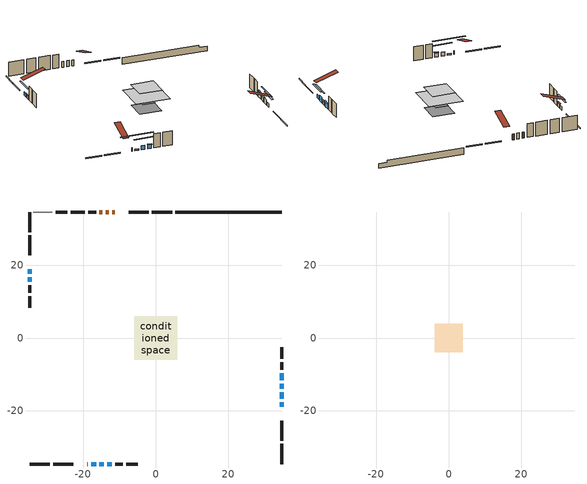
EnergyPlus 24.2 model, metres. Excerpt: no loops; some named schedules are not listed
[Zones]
conditioned space
 floor othersidecoefficients (Floor1 construction): -2.13,-2.13 -2.13,2.13 2.13,2.13 2.13,-2.13 z0.31
 floor adiabatic (AdiabaticFloorConstruction): -5.92,-5.92 -5.92,5.92 5.92,5.92 5.92,-5.92 z2.75
 floor foundation (Slab1 construction): -3.75,-3.75 -3.75,3.75 3.75,3.75 3.75,-3.75 z-2.01
 wall outside (RimJoist1 construction): 4.47,34.66 -1.04,34.66 / -34.66,-34.66 -29.15,-34.66 / -34.66,34.66 -34.66,29.15 / 34.66,-34.66 34.66,-29.15 z0.31:0.61
 wall outside (RimJoist2 construction): -1.97,34.66 -7.45,34.66 / -28.22,-34.66 -22.74,-34.66 / -34.66,28.22 -34.66,22.74 / 34.66,-28.22 34.66,-22.74 z0.31:0.61
 wall outside (AdiabaticWallConstruction 1): -11.31,34.66 -12.01,34.66 / -14.69,34.66 -15.5,34.66 z0.31:2.34
 wall outside (AdiabaticWallConstruction): -18.88,-34.66 -18.67,-34.66 / 34.66,-18.87 34.66,-17.65 / -34.66,18.87 -34.66,17.65 / -34.66,16.73 -34.66,15.51 z0.31:1.53; -17.74,-34.66 -16.42,-34.66 z0.31:0.77; 34.66,-16.73 34.66,-14.9 / 34.66,-11.67 34.66,-9.69 z0.31:2.14; -15.49,-34.66 -14.27,-34.66 / 34.66,-13.97 34.66,-12.59 / -13.34,-34.66 -12.12,-34.66 z0.31:1.68
 wall outside (Wall1 construction): -16.43,34.66 -18.54,34.66 / -11.19,-34.66 -9.08,-34.66 / -34.66,14.58 -34.66,12.46 / 34.66,-8.76 34.66,-6.64 z0.31:5.19
 wall outside (Wall3 construction): -24.33,34.66 -27.56,34.66 / -8.15,-34.66 -4.92,-34.66 / -34.66,11.53 -34.66,8.3 / 34.66,-5.71 34.66,-2.48 z0.31:5.19
 wall foundation (FoundationWall1 construction): 5.4,34.66,-2.01 5.4,34.66,0.31 31.73,34.66,0.31 31.73,34.66,-0.46 34.66,34.66,-0.46 34.66,34.66,-2.01
 wall othersidecoefficients (AdiabaticWallConstruction 1): -12.94,34.66 -13.76,34.66 z0.31:2.34
 wall othersidecoefficients (Wall2 construction): -19.47,34.66 -23.4,34.66 z0.31:5.19
 wall adiabatic (Wall4 construction): -28.49,34.66 -33.73,34.66 z0.31:5.19
 window (WindowConstruction 8): -18.87,-34.66 -18.67,-34.66 z0.31:1.53
 window (WindowConstruction 9): -17.74,-34.66 -16.42,-34.66 z0.31:0.77
 window (WindowConstruction): 34.66,-18.87 34.66,-17.65 z0.31:1.53
 window (WindowConstruction 1): 34.66,-16.73 34.66,-14.9 z0.31:2.14
 window (WindowConstruction 2): -15.49,-34.66 -14.27,-34.66 z0.31:1.68
 window (WindowConstruction 3): -34.66,18.87 -34.66,17.65 z0.31:1.53
 window (WindowConstruction 4): 34.66,-13.97 34.66,-12.6 z0.31:1.68
 window (WindowConstruction 5): 34.66,-11.67 34.66,-9.69 z0.31:2.14
 window (WindowConstruction 6): -13.34,-34.66 -12.12,-34.66 z0.31:1.68
 window (WindowConstruction 7): -34.66,16.73 -34.66,15.51 z0.31:1.53
 door (Door): -11.31,34.66 -12.01,34.66 z0.31:2.34
 door inside (Door 1): -12.94,34.66 -13.76,34.66 z0.31:2.34
 door (Door 2): -14.69,34.66 -15.5,34.66 z0.31:2.34
 ceiling adiabatic (AdiabaticFloorConstruction): 5.92,-5.92 5.92,5.92 -5.92,5.92 -5.92,-5.92 z2.75
attic - vented
 floor to conditioned space (Floor2 construction Reversed): -3.9,-3.9 -3.9,3.9 3.9,3.9 3.9,-3.9 z5.19
 roof outside (Roof1 construction): -10.38,34.66,5.19 -10.38,27.06,7.72 -8.38,27.06,7.72 -8.38,34.66,5.19; -19.8,-34.66,5.19 -19.8,-27.06,7.72 -21.81,-27.06,7.72 -21.81,-34.66,5.19; -34.66,19.8,5.19 -27.06,19.8,7.72 -27.06,21.81,7.72 -34.66,21.81,5.19; 34.66,-19.8,5.19 27.06,-19.8,7.72 27.06,-21.81,7.72 34.66,-21.81,5.19
shading: -11.34,-34.66 -22.82,-34.66 -22.82,-35.07 -11.34,-35.07 z5.85; 34.66,-15.01 34.66,-21.51 35.07,-21.51 35.07,-15.01 z4.17; 34.66,-12.26 34.66,-19.36 35.07,-19.36 35.07,-12.26 z4.78; -11.63,-34.66 -18.13,-34.66 -18.13,-35.07 -11.63,-35.07 z4.32; -34.66,15.01 -34.66,21.51 -35.07,21.51 -35.07,15.01 z4.17; 34.66,-12.39 34.66,-14.17 35.07,-14.17 35.07,-12.39 z1.88; 34.66,-9.48 34.66,-11.87 35.07,-11.87 35.07,-9.48 z2.34; -11.92,-34.66 -13.54,-34.66 -13.54,-35.07 -11.92,-35.07 z1.88; -34.66,15.3 -34.66,16.93 -35.07,16.93 -35.07,15.3 z1.73
[Building]
Building 1: Terrain=Suburbs
[Site:Location]
London AP_ON: Latitude {deg}=43.03; Longitude {deg}=-81.15; Time Zone {hr}=-5; Elevation {m}=278; Keep Site Location Information=Yes
[Site:GroundTemperature:Shallow]
3.98693, 1.93205, 1.76749, 2.74264, 6.6573, 10.5537, 13.9317, 16.0716, 16.2534, 14.513, 11.2211, 7.44421
[Site:WaterMainsTemperature]
Calculation Method=Schedule; Temperature Schedule=mains temperature schedule
[Material] Roughness=Rough; Thermal Absorptance=0.9
Name | Thickness {m} | Conductivity {W/m-K} | Density {kg/m3} | Specific Heat {J/kg-K} | Solar Absorptance | Visible Absorptance
asphalt or fiberglass shingles | 0.00635 | 0.162714 | 1121.4 | 1465.45 | 0.84 | 0.84
ceiling loosefill ins | 0.169333 | 0.0480833 | 16.02 | 1046.75 | 0.7 | 0.7
ceiling stud and cavity | 0.1397 | 0.104391 | 65.682 | 1177.47 | 0.7 | 0.7
concrete 4.0 in. | 0.1016 | 1.803125 | 2242.8 | 837.4 | 0.7 | 0.7
concrete 8.0 in. | 0.2032 | 1.803125 | 2242.8 | 837.4 | 0.7 | 0.7
door material | 0.04445 | 0.053851 | 512.64 | 1214.23 | 0.7 | 0.7
door material 1 | 0.04445 | 0.060037 | 512.64 | 1214.23 | 0.7 | 0.7
exterior vertical ins | 0.0436689 | 0.029427 | 32.04 | 1214.23 | 0.7 | 0.7
floor covering | 0.0127 | 0.0433444 | 54.468 | 1339.84 | 0.6 | 0.6
floor rigid ins; rim joist rigid ins | 0.051816 | 0.029427 | 32.04 | 1214.23 | 0.7 | 0.7
floor rigid ins 1; wall rigid ins | 0.512978 | 0.029427 | 32.04 | 1214.23 | 0.7 | 0.7
floor stud and cavity | 0.1397 | 0.113844 | 92.3553 | 1139.71 | 0.7 | 0.7
floor stud and cavity 1 | 0.1397 | 1.75129 | 37.0049 | 1207.88 | 0.7 | 0.7
furniture material conditioned space 1 | 0.1524 | 0.115458 | 640.8 | 1214.23 | 0.6 | 0.6
gypsum board | 0.0127 | 0.160291 | 801 | 837.4 | 0.6 | 0.6
gypsum board 1 | 0.0127 | 0.160291 | 801 | 837.4 | 0.7 | 0.7
osb sheathing 0.5 in. | 0.0127 | 0.115458 | 512.64 | 1214.23 | 0.7 | 0.7
osb sheathing 0.5 in. 1 | 0.0127 | 0.115458 | 512.64 | 1214.23 | 0.84 | 0.84
osb sheathing 0.75 in. | 0.01905 | 0.115458 | 512.64 | 1214.23 | 0.7 | 0.7
osb sheathing 2.0 in. | 0.0508 | 0.115458 | 512.64 | 1214.23 | 0.7 | 0.7
rim joist stud and cavity | 0.0508 | 0.0406006 | 125.044 | 1163.47 | 0.6 | 0.6
rim joist stud and cavity 1 | 0.0508 | 0.0337198 | 125.044 | 1163.47 | 0.6 | 0.6
slab rigid ins | 0.00217731 | 0.029427 | 32.04 | 1214.23 | 0.7 | 0.7
wall stud and cavity | 0.1397 | 0.0831639 | 139.0536 | 1170.24 | 0.7 | 0.7
wall stud and cavity 1 | 0.1397 | 0.0964549 | 139.0536 | 1170.24 | 0.7 | 0.7
wall stud and cavity 2 | 0.1397 | 0.0943382 | 139.0536 | 1170.24 | 0.7 | 0.7
wall stud and cavity 3 | 0.1397 | 0.0849861 | 139.0536 | 1170.24 | 0.7 | 0.7
wall stud and cavity 4 | 0.0889 | 0.380278 | 52.3479 | 1209.89 | 0.7 | 0.7
wall stud and cavity 5 | 0.0889 | 0.391764 | 83.0341 | 1211.67 | 0.7 | 0.7
wood siding | 0.0254 | 0.102417 | 544.68 | 1172.36 | 0.84 | 0.84
wood siding 1; wood siding 2; wood siding 3 | 0.0254 | 0.102417 | 544.68 | 1172.36 | 0.7 | 0.7
[WindowMaterial:SimpleGlazingSystem]
Name | U-Factor {W/m2-K} | Solar Heat Gain Coefficient
WindowMaterial | 2.92076 | 0.67
WindowMaterial 1 | 2.8867 | 0.7
WindowMaterial 2 | 2.915653 | 0.67
WindowMaterial 3 | 2.90941 | 0.68
WindowMaterial 4 | 2.97868 | 0.59
WindowMaterial 5 | 3.026374 | 0.54
WindowMaterial 6 | 3.01842 | 0.56
[Construction]
AdiabaticFloorConstruction: floor stud and cavity 1, floor rigid ins 1, osb sheathing 0.75 in., floor covering
AdiabaticWallConstruction: wood siding 2, wall rigid ins, wall stud and cavity 4, gypsum board
AdiabaticWallConstruction 1: wood siding 3, wall rigid ins, wall stud and cavity 4, gypsum board
Door; Door 2: door material
Door 1: door material 1
Floor1 construction: floor stud and cavity, floor rigid ins, osb sheathing 0.75 in., floor covering
Floor2 construction Reversed: gypsum board, ceiling stud and cavity, ceiling loosefill ins
FoundationWall1 construction: concrete 8.0 in., gypsum board 1
furniture construction conditioned space 1: furniture material conditioned space 1
PartitionWallConstruction: gypsum board, wall stud and cavity 5, gypsum board
RimJoist1 construction: wood siding 1, rim joist rigid ins, osb sheathing 2.0 in., rim joist stud and cavity
RimJoist2 construction: wood siding 1, rim joist rigid ins, osb sheathing 2.0 in., rim joist stud and cavity 1
Roof1 construction: asphalt or fiberglass shingles
Slab1 construction: slab rigid ins, concrete 4.0 in.
Wall1 construction: wood siding, osb sheathing 0.5 in., wall stud and cavity, gypsum board
Wall2 construction: osb sheathing 0.5 in. 1, wall stud and cavity 1, gypsum board
Wall3 construction: wood siding, osb sheathing 0.5 in., wall stud and cavity 2, gypsum board
Wall4 construction: osb sheathing 0.5 in. 1, wall stud and cavity 3, gypsum board
WindowConstruction; WindowConstruction 3; WindowConstruction 7: WindowMaterial
WindowConstruction 1: WindowMaterial 1
WindowConstruction 2; WindowConstruction 6: WindowMaterial 2
WindowConstruction 4: WindowMaterial 3
WindowConstruction 5: WindowMaterial 4
WindowConstruction 8: WindowMaterial 5
WindowConstruction 9: WindowMaterial 6
[Zone] Multiplier=1; Part of Total Floor Area=Yes
Name | Volume {m3}
attic - vented | 25.0728
conditioned space | 499.1
[Space]
Name | Zone | Volume {m3}
attic - vented 1 | attic - vented | 25.0728
conditioned space 1 | conditioned space | 499.1
[ZoneInfiltration:EffectiveLeakageArea]
infil attic - vented 1: Zone or Space=attic - vented 1; Schedule=Always On Discrete; Effective Air Leakage Area {cm2}=2659.2; Stack Coefficient=0.000176244; Wind Coefficient=8.96969e-06
[ZoneMixing]
whole house fan mix: Zone or Space=attic - vented; Schedule=Always On Continuous; Design Flow Rate Calculation Method=Flow/Zone; Design Flow Rate {m3/s}=0; Source Zone or Space=conditioned space
[SurfaceProperty:OtherSideCoefficients]
other non-freezing space: Combined Convective/Radiative Film Coefficient {W/m2-K}=8.35; Constant Temperature Coefficient=1; External Dry-Bulb Temperature Coefficient=0; Ground Temperature Coefficient=0; Wind Speed Coefficient=0; Zone Air Temperature Coefficient=0; Constant Temperature Schedule=other non-freezing space; Previous Other Side Temperature Coefficient=0
[SurfaceProperty:ExposedFoundationPerimeter]
Slab1: Exposed Perimeter Calculation Method=TotalExposedPerimeter; Total Exposed Perimeter {m}=29.258
[InternalMass] Zone or ZoneList=conditioned space; Space or SpaceList=conditioned space 1
Name | Construction | Surface Area {m2}
furniture mass conditioned space 1 | furniture construction conditioned space 1 | 85.8758
partition wall mass | PartitionWallConstruction | 214.69
[Lights]
interior lighting: Zone or ZoneList or Space or SpaceList=conditioned space 1; Schedule=interior lighting schedule; Design Level Calculation Method=LightingLevel; Lighting Level {W}=343.2; Return Air Fraction=0; Fraction Radiant=0.6; Fraction Visible=0.2; Fraction Replaceable=1
[People]
occupants: Zone or ZoneList or Space or SpaceList=conditioned space 1; Number of People Schedule=occupants schedule; Number of People Calculation Method=People; Number of People=3; Fraction Radiant=0.314171; Sensible Heat Fraction=0.56303; Activity Level Schedule=occupants activity schedule; Carbon Dioxide Generation Rate {m3/s-W}=0; Enable ASHRAE 55 Comfort Warnings=No; Mean Radiant Temperature Calculation Type=EnclosureAveraged
[ElectricEquipment] Zone or ZoneList or Space or SpaceList=conditioned space 1; Design Level Calculation Method=EquipmentLevel
Name | Schedule | Design Level {W} | Fraction Latent | Fraction Radiant | Fraction Lost
clothes dryer | clothes dryer schedule | 140.772 | 0.015 | 0.081 | 0.85
clothes washer | clothes washer schedule | 32.1985 | 0.03 | 0.162 | 0.7
cooking range | cooking range schedule | 208.969 | 0.08 | 0.432 | 0.2
dishwasher | dishwasher schedule | 66.8632 | 0.3 | 0.18 | 0.4
fridge | fridge schedule | 72.9452 | 0 | 0.6 | 0
mech vent bath fan 0 | mech vent bath fan 0 schedule | 86 | 0 | 0 | 1
mech vent house fan | mech vent house fan schedule | 0 | 0 | 0 | 1
mech vent house fan cfis | mech vent house fan cfis schedule | 0 | 0 | 0 | 0
mech vent range fan 0 | mech vent range fan 0 schedule | 43 | 0 | 0 | 1
misc plug loads | misc plug loads schedule | 494.7 | 0.045 | 0.513 | 0.1
whole house fan | Always On Discrete | 0 | 0 | 0 | 1
[OtherEquipment] Zone or ZoneList or Space or SpaceList=conditioned space 1; Design Level Calculation Method=EquipmentLevel
Name | Fuel Type | Schedule | Design Level {W} | Fraction Latent | Fraction Radiant | Fraction Lost
clothes dryer 1 | Electricity | clothes dryer schedule | 0 | 0.015 | 0.081 | 0.85
cooking range 1 | Electricity | cooking range schedule | 0 | 0.08 | 0.432 | 0.2
general water use latent | None | general water use schedule | 59.3978 | 1 | 0 | 0
general water use sensible | None | general water use schedule | -58.539 | 0 | 0.6 | 0
mech vent house fan latent load | None | Always On Discrete | 0 | 1 | 0 | 0
mech vent house fan sensible load | None | Always On Discrete | 0 | 0 | 0 | 0
water heater energy adjustment1 | NaturalGas | Always On Discrete | 0.01 | 0 | 0 | 1
[ZoneInfiltration:DesignFlowRate] Zone or ZoneList or Space or SpaceList=conditioned space 1; Schedule=Always On Discrete; Design Flow Rate Calculation Method=Flow/Zone; Design Flow Rate {m3/s}=0
infil flow; natural vent flow; whole house fan flow
[AvailabilityManager:Scheduled]
furnace airloop Availability Manager: Schedule=Always On Discrete
[Foundation:Kiva]
Foundation Kiva 1: Initial Indoor Air Temperature {C}=18; Wall Height Above Grade {m}=0.309982; Wall Depth Below Slab {m}=0.2032; Custom Block Material Name 1=exterior vertical ins; Custom Block Depth 1 {m}=2.31999; Custom Block X Position 1 {m}=0.2159; Custom Block Z Position 1 {m}=0
[Foundation:Kiva:Settings]
Soil Conductivity {W/m-K}=0.849921; Soil Density {kg/m3}=1842.3; Soil Specific Heat {J/kg-K}=418.7; Ground Solar Absorptivity=0.9; Ground Thermal Absorptivity=0.9; Ground Surface Roughness {m}=0.03; Far-Field Width {m}=40; Deep-Ground Boundary Condition=ZeroFlux; Deep-Ground Depth {m}=40; Minimum Cell Dimension {m}=0.2; Maximum Cell Growth Coefficient=3; Simulation Timestep=Timestep
[Exterior:Lights]
exterior lighting: Schedule=exterior lighting schedule; Design Level {W}=75.6
[EnergyManagementSystem:GlobalVariable]
furnace_airloop_Fan_RTF
infil_program_Qfan
infil_program_Qinf
natural_vent_program_Qnv
natural_vent_program_Qwhf
[EnergyManagementSystem:Sensor]
Name | Output:Variable or Output:Meter Index Key | Output:Variable or Output:Meter
airflow_gain | infil flow | Infiltration Sensible Heat Gain Energy
airflow_gain_1 | natural vent flow | Infiltration Sensible Heat Gain Energy
airflow_gain_2 | whole house fan flow | Infiltration Sensible Heat Gain Energy
airflow_loss | infil flow | Infiltration Sensible Heat Loss Energy
airflow_loss_1 | natural vent flow | Infiltration Sensible Heat Loss Energy
airflow_loss_2 | whole house fan flow | Infiltration Sensible Heat Loss Energy
clg_load_cond |  | Cooling:EnergyTransfer:Zone:CONDITIONED SPACE
clg_sp_s; clg_sp_s_1 | cooling setpoint | Schedule Value
clothes_dryer_exhaust_0_sch_s | clothes dryer exhaust 0 schedule | Schedule Value
cool_season | cooling season schedule | Schedule Value
htg_load_cond |  | Heating:EnergyTransfer:Zone:CONDITIONED SPACE
htg_sp_s; htg_sp_s_1 | heating setpoint | Schedule Value
ig_ee_conv | clothes dryer | Electric Equipment Convective Heating Energy
ig_ee_conv_2 | cooking range | Electric Equipment Convective Heating Energy
ig_ee_conv_4 | fridge | Electric Equipment Convective Heating Energy
ig_ee_conv_5 | misc plug loads | Electric Equipment Convective Heating Energy
ig_ee_conv_6 | whole house fan | Electric Equipment Convective Heating Energy
ig_ee_rad | clothes dryer | Electric Equipment Radiant Heating Energy
ig_ee_rad_2 | cooking range | Electric Equipment Radiant Heating Energy
ig_ee_rad_4 | fridge | Electric Equipment Radiant Heating Energy
ig_ee_rad_5 | misc plug loads | Electric Equipment Radiant Heating Energy
ig_ee_rad_6 | whole house fan | Electric Equipment Radiant Heating Energy
ig_lgt_conv | interior lighting | Lights Convective Heating Energy
ig_lgt_rad | interior lighting | Lights Radiant Heating Energy
ig_lgt_vis | interior lighting | Lights Visible Radiation Heating Energy
ig_oe_conv | clothes dryer 1 | Other Equipment Convective Heating Energy
ig_oe_conv_1 | cooking range 1 | Other Equipment Convective Heating Energy
ig_oe_conv_2 | general water use latent | Other Equipment Convective Heating Energy
ig_oe_conv_3 | general water use sensible | Other Equipment Convective Heating Energy
ig_oe_conv_4 | water heater energy adjustment1 | Other Equipment Convective Heating Energy
ig_oe_rad | clothes dryer 1 | Other Equipment Radiant Heating Energy
ig_oe_rad_1 | cooking range 1 | Other Equipment Radiant Heating Energy
ig_oe_rad_2 | general water use latent | Other Equipment Radiant Heating Energy
ig_oe_rad_3 | general water use sensible | Other Equipment Radiant Heating Energy
ig_oe_rad_4 | water heater energy adjustment1 | Other Equipment Radiant Heating Energy
ig_ppl_conv | occupants | People Convective Heating Energy
ig_ppl_rad | occupants | People Radiant Heating Energy
im_conv | furniture mass conditioned space 1 | Surface Inside Face Convection Heat Gain Energy
im_conv_1 | partition wall mass | Surface Inside Face Convection Heat Gain Energy
im_ig | furniture mass conditioned space 1 | Surface Inside Face Internal Gains Radiation Heat Gain Energy
im_ig_1 | partition wall mass | Surface Inside Face Internal Gains Radiation Heat Gain Energy
im_lgt | furniture mass conditioned space 1 | Surface Inside Face Lights Radiation Heat Gain Energy
im_lgt_1 | partition wall mass | Surface Inside Face Lights Radiation Heat Gain Energy
im_sol | furniture mass conditioned space 1 | Surface Inside Face Solar Radiation Heat Gain Energy
im_sol_1 | partition wall mass | Surface Inside Face Solar Radiation Heat Gain Energy
im_surf | furniture mass conditioned space 1 | Surface Inside Face Net Surface Thermal Radiation Heat Gain Energy
im_surf_1 | partition wall mass | Surface Inside Face Net Surface Thermal Radiation Heat Gain Energy
mech_vent_bath_fan_0_sch_s | mech vent bath fan 0 schedule | Schedule Value
mech_vent_range_fan_0_sch_s | mech vent range fan 0 schedule | Schedule Value
mv_conv | mech vent bath fan 0 | Electric Equipment Convective Heating Energy
mv_conv_1 | mech vent house fan | Electric Equipment Convective Heating Energy
mv_conv_2 | mech vent house fan cfis | Electric Equipment Convective Heating Energy
mv_conv_3 | mech vent range fan 0 | Electric Equipment Convective Heating Energy
mv_conv_4 | mech vent house fan latent load | Other Equipment Convective Heating Energy
mv_conv_5 | mech vent house fan sensible load | Other Equipment Convective Heating Energy
mv_rad | mech vent bath fan 0 | Electric Equipment Radiant Heating Energy
mv_rad_1 | mech vent house fan | Electric Equipment Radiant Heating Energy
mv_rad_2 | mech vent house fan cfis | Electric Equipment Radiant Heating Energy
mv_rad_3 | mech vent range fan 0 | Electric Equipment Radiant Heating Energy
mv_rad_4 | mech vent house fan latent load | Other Equipment Radiant Heating Energy
mv_rad_5 | mech vent house fan sensible load | Other Equipment Radiant Heating Energy
natural_vent_s | natural vent schedule | Schedule Value
oa_temp |  | Site Outdoor Air Drybulb Temperature
out_pb_s |  | Site Outdoor Air Barometric Pressure
out_wt_s |  | Site Outdoor Air Humidity Ratio
site_vw_s |  | Site Wind Speed
ss_back_out | Window1 | Surface Window Shortwave from Zone Back Out Window Heat Transfer Rate
ss_back_out_1 | Window10 | Surface Window Shortwave from Zone Back Out Window Heat Transfer Rate
ss_back_out_2 | Window2 | Surface Window Shortwave from Zone Back Out Window Heat Transfer Rate
ss_back_out_3 | Window3 | Surface Window Shortwave from Zone Back Out Window Heat Transfer Rate
ss_back_out_4 | Window4 | Surface Window Shortwave from Zone Back Out Window Heat Transfer Rate
ss_back_out_5 | Window5 | Surface Window Shortwave from Zone Back Out Window Heat Transfer Rate
ss_back_out_6 | Window6 | Surface Window Shortwave from Zone Back Out Window Heat Transfer Rate
ss_back_out_7 | Window7 | Surface Window Shortwave from Zone Back Out Window Heat Transfer Rate
ss_back_out_8 | Window8 | Surface Window Shortwave from Zone Back Out Window Heat Transfer Rate
ss_back_out_9 | Window9 | Surface Window Shortwave from Zone Back Out Window Heat Transfer Rate
ss_conv | Door1 | Surface Inside Face Convection Heat Gain Energy
ss_conv_1 | Door2 | Surface Inside Face Convection Heat Gain Energy
ss_conv_10 | Window7 | Surface Inside Face Convection Heat Gain Energy
ss_conv_11 | Window8 | Surface Inside Face Convection Heat Gain Energy
ss_conv_12 | Window9 | Surface Inside Face Convection Heat Gain Energy
ss_conv_2 | Door3 | Surface Inside Face Convection Heat Gain Energy
ss_conv_3 | Window1 | Surface Inside Face Convection Heat Gain Energy
ss_conv_4 | Window10 | Surface Inside Face Convection Heat Gain Energy
ss_conv_5 | Window2 | Surface Inside Face Convection Heat Gain Energy
ss_conv_6 | Window3 | Surface Inside Face Convection Heat Gain Energy
ss_conv_7 | Window4 | Surface Inside Face Convection Heat Gain Energy
ss_conv_8 | Window5 | Surface Inside Face Convection Heat Gain Energy
ss_conv_9 | Window6 | Surface Inside Face Convection Heat Gain Energy
ss_ig | Door1 | Surface Inside Face Internal Gains Radiation Heat Gain Energy
ss_ig_1 | Door2 | Surface Inside Face Internal Gains Radiation Heat Gain Energy
ss_ig_10 | Window7 | Surface Inside Face Internal Gains Radiation Heat Gain Energy
ss_ig_11 | Window8 | Surface Inside Face Internal Gains Radiation Heat Gain Energy
ss_ig_12 | Window9 | Surface Inside Face Internal Gains Radiation Heat Gain Energy
ss_ig_2 | Door3 | Surface Inside Face Internal Gains Radiation Heat Gain Energy
ss_ig_3 | Window1 | Surface Inside Face Internal Gains Radiation Heat Gain Energy
ss_ig_4 | Window10 | Surface Inside Face Internal Gains Radiation Heat Gain Energy
ss_ig_5 | Window2 | Surface Inside Face Internal Gains Radiation Heat Gain Energy
ss_ig_6 | Window3 | Surface Inside Face Internal Gains Radiation Heat Gain Energy
ss_ig_7 | Window4 | Surface Inside Face Internal Gains Radiation Heat Gain Energy
ss_ig_8 | Window5 | Surface Inside Face Internal Gains Radiation Heat Gain Energy
ss_ig_9 | Window6 | Surface Inside Face Internal Gains Radiation Heat Gain Energy
ss_lgt | Door1 | Surface Inside Face Lights Radiation Heat Gain Energy
ss_lgt_1 | Door2 | Surface Inside Face Lights Radiation Heat Gain Energy
ss_lgt_2 | Door3 | Surface Inside Face Lights Radiation Heat Gain Energy
ss_sol | Door1 | Surface Inside Face Solar Radiation Heat Gain Energy
ss_sol_1 | Door2 | Surface Inside Face Solar Radiation Heat Gain Energy
ss_sol_2 | Door3 | Surface Inside Face Solar Radiation Heat Gain Energy
ss_surf | Door1 | Surface Inside Face Net Surface Thermal Radiation Heat Gain Energy
ss_surf_1 | Door2 | Surface Inside Face Net Surface Thermal Radiation Heat Gain Energy
ss_surf_10 | Window7 | Surface Inside Face Net Surface Thermal Radiation Heat Gain Energy
ss_surf_11 | Window8 | Surface Inside Face Net Surface Thermal Radiation Heat Gain Energy
ss_surf_12 | Window9 | Surface Inside Face Net Surface Thermal Radiation Heat Gain Energy
ss_surf_2 | Door3 | Surface Inside Face Net Surface Thermal Radiation Heat Gain Energy
ss_surf_3 | Window1 | Surface Inside Face Net Surface Thermal Radiation Heat Gain Energy
ss_surf_4 | Window10 | Surface Inside Face Net Surface Thermal Radiation Heat Gain Energy
ss_surf_5 | Window2 | Surface Inside Face Net Surface Thermal Radiation Heat Gain Energy
ss_surf_6 | Window3 | Surface Inside Face Net Surface Thermal Radiation Heat Gain Energy
ss_surf_7 | Window4 | Surface Inside Face Net Surface Thermal Radiation Heat Gain Energy
ss_surf_8 | Window5 | Surface Inside Face Net Surface Thermal Radiation Heat Gain Energy
ss_surf_9 | Window6 | Surface Inside Face Net Surface Thermal Radiation Heat Gain Energy
ss_trans_in | Window1 | Surface Window Transmitted Solar Radiation Rate
ss_trans_in_1 | Window10 | Surface Window Transmitted Solar Radiation Rate
ss_trans_in_2 | Window2 | Surface Window Transmitted Solar Radiation Rate
ss_trans_in_3 | Window3 | Surface Window Transmitted Solar Radiation Rate
ss_trans_in_4 | Window4 | Surface Window Transmitted Solar Radiation Rate
ss_trans_in_5 | Window5 | Surface Window Transmitted Solar Radiation Rate
ss_trans_in_6 | Window6 | Surface Window Transmitted Solar Radiation Rate
ss_trans_in_7 | Window7 | Surface Window Transmitted Solar Radiation Rate
ss_trans_in_8 | Window8 | Surface Window Transmitted Solar Radiation Rate
ss_trans_in_9 | Window9 | Surface Window Transmitted Solar Radiation Rate
ss_trans_out | Window1 | Surface Inside Face Initial Transmitted Diffuse Transmitted Out Window Solar Radiation Rate
ss_trans_out_1 | Window10 | Surface Inside Face Initial Transmitted Diffuse Transmitted Out Window Solar Radiation Rate
ss_trans_out_2 | Window2 | Surface Inside Face Initial Transmitted Diffuse Transmitted Out Window Solar Radiation Rate
ss_trans_out_3 | Window3 | Surface Inside Face Initial Transmitted Diffuse Transmitted Out Window Solar Radiation Rate
ss_trans_out_4 | Window4 | Surface Inside Face Initial Transmitted Diffuse Transmitted Out Window Solar Radiation Rate
ss_trans_out_5 | Window5 | Surface Inside Face Initial Transmitted Diffuse Transmitted Out Window Solar Radiation Rate
ss_trans_out_6 | Window6 | Surface Inside Face Initial Transmitted Diffuse Transmitted Out Window Solar Radiation Rate
ss_trans_out_7 | Window7 | Surface Inside Face Initial Transmitted Diffuse Transmitted Out Window Solar Radiation Rate
ss_trans_out_8 | Window8 | Surface Inside Face Initial Transmitted Diffuse Transmitted Out Window Solar Radiation Rate
ss_trans_out_9 | Window9 | Surface Inside Face Initial Transmitted Diffuse Transmitted Out Window Solar Radiation Rate
s_conv | Floor1 | Surface Inside Face Convection Heat Gain Energy
s_conv_1 | Floor2 | Surface Inside Face Convection Heat Gain Energy
